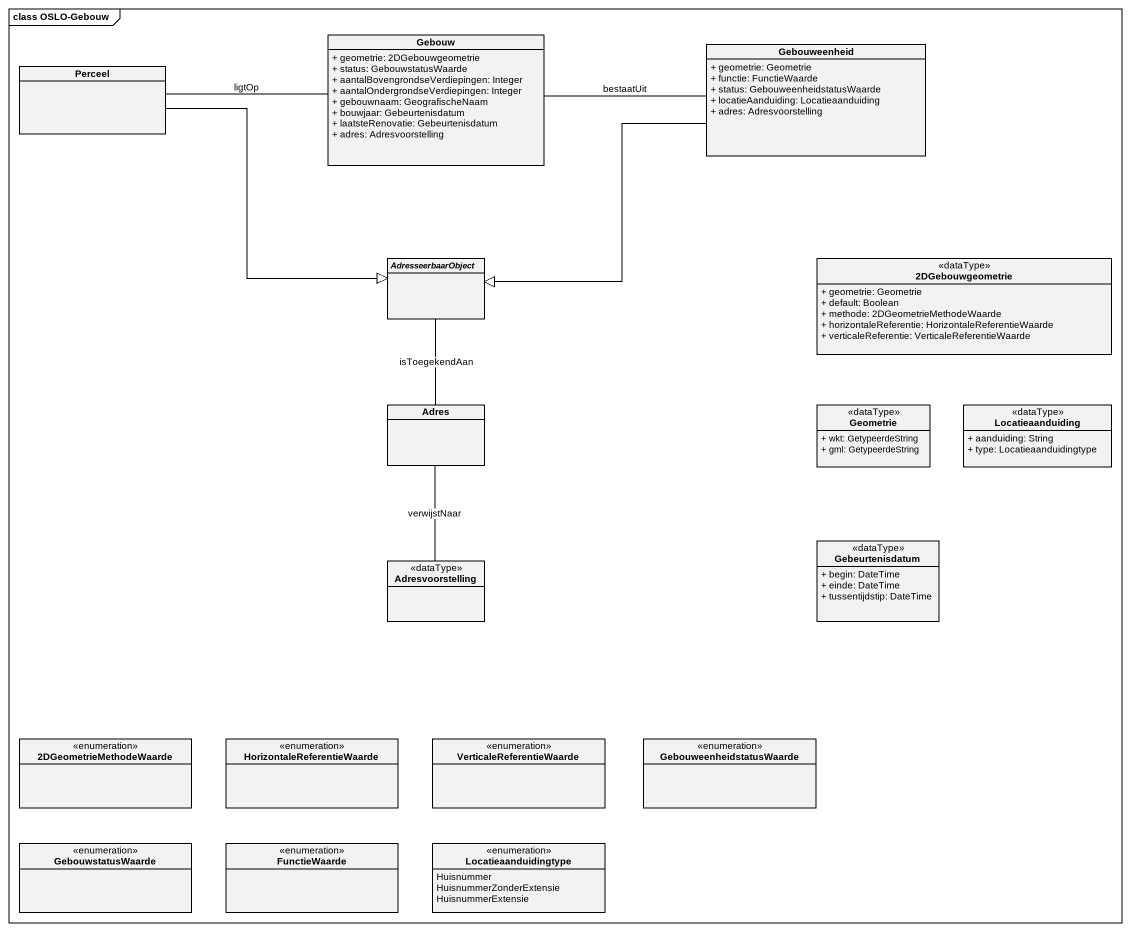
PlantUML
@startuml
mainframe class OSLO-Gebouw
hide circle
hide empty members
skinparam classAttributeIconSize 0
class Gebouw {
  + geometrie: 2DGebouwgeometrie
  + status: GebouwstatusWaarde
  + aantalBovengrondseVerdiepingen: Integer
  + aantalOndergrondseVerdiepingen: Integer
  + gebouwnaam: GeografischeNaam
  + bouwjaar: Gebeurtenisdatum
  + laatsteRenovatie: Gebeurtenisdatum
  + adres: Adresvoorstelling
}
class Gebouweenheid {
  + geometrie: Geometrie
  + functie: FunctieWaarde
  + status: GebouweenheidstatusWaarde
  + locatieAanduiding: Locatieaanduiding
  + adres: Adresvoorstelling
}
class Perceel
abstract class AdresseerbaarObject
class "2DGebouwgeometrie" as c2DGebouwgeometrie <<dataType>> {
  + geometrie: Geometrie
  + default: Boolean
  + methode: 2DGeometrieMethodeWaarde
  + horizontaleReferentie: HorizontaleReferentieWaarde
  + verticaleReferentie: VerticaleReferentieWaarde
}
class Adres
class Geometrie <<dataType>> {
  + wkt: GetypeerdeString
  + gml: GetypeerdeString
}
class Locatieaanduiding <<dataType>> {
  + aanduiding: String
  + type: Locatieaanduidingtype
}
class Adresvoorstelling <<dataType>>
class Gebeurtenisdatum <<dataType>> {
  + begin: DateTime
  + einde: DateTime
  + tussentijdstip: DateTime
}
enum "2DGeometrieMethodeWaarde" as e2DGeometrieMethodeWaarde
enum HorizontaleReferentieWaarde
enum VerticaleReferentieWaarde
enum GebouweenheidstatusWaarde
enum GebouwstatusWaarde
enum FunctieWaarde
enum Locatieaanduidingtype {
  Huisnummer
  HuisnummerZonderExtensie
  HuisnummerExtensie
}
Gebouw -right- Gebouweenheid : bestaatUit
Gebouw -left- Perceel : ligtOp
Gebouweenheid -left-|> AdresseerbaarObject
Perceel -right-|> AdresseerbaarObject
Adres -up- AdresseerbaarObject : isToegekendAan
Adresvoorstelling -up- Adres : verwijstNaar
@enduml
